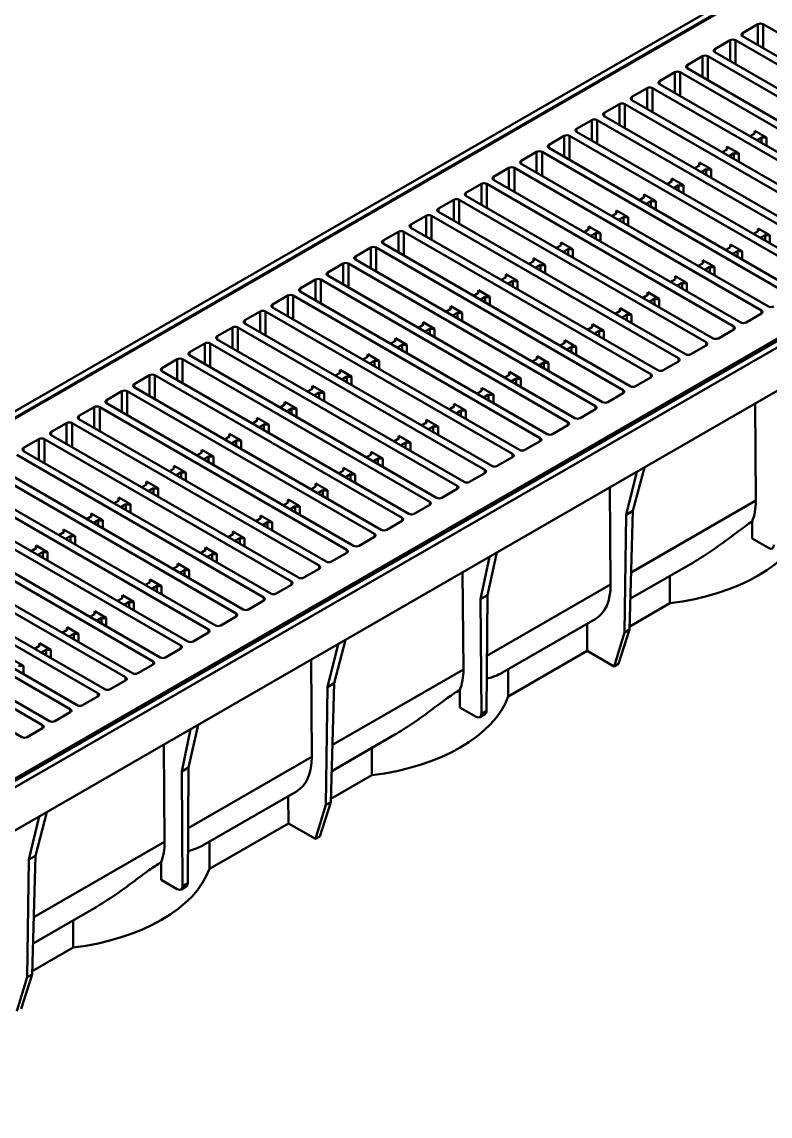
# Model space of a CAD drawing. Header units: millimetres. Extents: x 0 to 2100, y 0 to 1485.
# Drawn here: x 1431.7 to 1628.3, y 318.5 to 606.2 of the extents above; entities that cross this region are included whole.
import ezdxf

# ---------------------------------------------------------------- set-up
doc = ezdxf.new("R2010")
doc.units = ezdxf.units.MM
doc.header["$LTSCALE"] = 5
doc.layers.add('Sichtbar (ISO)', color=7, linetype='Continuous', lineweight=50)
doc.layers.add('Sichtbar schmal (ISO)', color=7, linetype='Continuous', lineweight=50)

msp = doc.modelspace()

# ---------------------------------------------------------------- linework, layer by layer
at = {"layer": 'Sichtbar (ISO)'}
for p, q in [((1194.502, 367.919), (1901.609, 776.167)), ((1195.916, 367.102), (1903.023, 775.351)), ((1196.659, 367.245), (1903.058, 775.085)), ((1278.612, 319.929), (1985.012, 727.769)), ((1278.648, 319.337), (1985.754, 727.586)), ((1280.062, 318.521), (1987.169, 726.769)), ((1428.384, 392.724), (1843.427, 632.349)), ((1621.03, 603.234), (1625.061, 605.561)), ((1626.475, 605.561), (1691.387, 568.084)), ((1613.767, 599.04), (1617.797, 601.367)), ((1619.211, 601.367), (1684.124, 563.89)), ((1685.943, 564.94), (1621.03, 602.417)), ((1606.503, 594.847), (1610.533, 597.174)), ((1611.948, 597.174), (1676.86, 559.696)), ((1678.679, 560.747), (1613.767, 598.224)), ((1599.239, 590.653), (1603.27, 592.98)), ((1604.684, 592.98), (1669.596, 555.503)), ((1671.415, 556.553), (1606.503, 594.03)), ((1664.151, 552.359), (1599.239, 589.836)), ((1591.975, 586.459), (1596.006, 588.786)), ((1597.42, 588.786), (1662.332, 551.309)), ((1584.712, 582.265), (1588.742, 584.592)), ((1590.156, 584.592), (1655.069, 547.115)), ((1656.888, 548.165), (1591.975, 585.643)), ((1649.624, 543.972), (1584.712, 581.449)), ((1577.448, 578.072), (1581.478, 580.399)), ((1582.893, 580.399), (1647.805, 542.922)), ((1570.184, 573.878), (1574.215, 576.205)), ((1575.629, 576.205), (1640.541, 538.728)), ((1642.36, 539.778), (1577.448, 577.255)), ((1622.998, 576.119), (1624.286, 576.863)), ((1624.2, 576.813), (1624.2, 577.236)), ((1624.275, 577.586), (1627.307, 575.836)), ((1624.766, 575.099), (1626.053, 575.842)), ((1626.053, 574.355), (1626.053, 575.842)), ((1627.307, 575.836), (1627.307, 573.631)), ((1635.097, 535.584), (1570.184, 573.061)), ((1615.734, 571.925), (1617.022, 572.669)), ((1616.937, 572.62), (1616.937, 573.043)), ((1617.011, 573.393), (1620.043, 571.642)), ((1562.92, 569.684), (1566.951, 572.011)), ((1568.365, 572.011), (1633.278, 534.534)), ((1617.502, 570.905), (1618.79, 571.648)), ((1618.79, 570.161), (1618.79, 571.648)), ((1620.043, 571.642), (1620.043, 569.438)), ((1555.657, 565.491), (1559.687, 567.818)), ((1561.101, 567.818), (1626.014, 530.34)), ((1627.833, 531.391), (1562.92, 568.868)), ((1608.47, 567.732), (1609.758, 568.475)), ((1609.673, 568.426), (1609.673, 568.849)), ((1609.748, 569.199), (1612.779, 567.449)), ((1610.238, 566.711), (1611.526, 567.455)), ((1611.526, 565.968), (1611.526, 567.455)), ((1612.779, 567.449), (1612.779, 565.244)), ((1620.569, 527.197), (1555.657, 564.674)), ((1601.207, 563.538), (1602.494, 564.282)), ((1602.409, 564.232), (1602.409, 564.655)), ((1602.484, 565.005), (1605.516, 563.255)), ((1548.393, 561.297), (1552.424, 563.624)), ((1553.838, 563.624), (1618.75, 526.147)), ((1602.974, 562.517), (1604.262, 563.261)), ((1604.262, 561.774), (1604.262, 563.261)), ((1605.516, 563.255), (1605.516, 561.05)), ((1541.129, 557.103), (1545.16, 559.43)), ((1546.574, 559.43), (1611.486, 521.953)), ((1613.305, 523.003), (1548.393, 560.48)), ((1593.943, 559.344), (1595.231, 560.088)), ((1595.146, 560.039), (1595.146, 560.461)), ((1595.22, 560.811), (1598.252, 559.061)), ((1595.711, 558.324), (1596.999, 559.067)), ((1596.999, 557.58), (1596.999, 559.067)), ((1598.252, 559.061), (1598.252, 556.857)), ((1533.866, 552.909), (1537.896, 555.236)), ((1539.31, 555.236), (1604.223, 517.759)), ((1606.042, 518.809), (1541.129, 556.287)), ((1586.679, 555.151), (1587.967, 555.894)), ((1587.882, 555.845), (1587.882, 556.268)), ((1587.956, 556.618), (1590.988, 554.867)), ((1580.693, 552.424), (1583.724, 550.674)), ((1588.447, 554.13), (1589.735, 554.874)), ((1589.735, 553.387), (1589.735, 554.874)), ((1590.988, 554.867), (1590.988, 552.663)), ((1526.602, 548.716), (1530.632, 551.043)), ((1532.047, 551.043), (1596.959, 513.566)), ((1598.778, 514.616), (1533.866, 552.093)), ((1579.416, 550.957), (1580.703, 551.7)), ((1580.618, 551.651), (1580.618, 552.074)), ((1581.183, 549.936), (1582.471, 550.68)), ((1582.471, 549.193), (1582.471, 550.68)), ((1583.724, 550.674), (1583.724, 548.469)), ((1625.193, 551.177), (1623.905, 550.433)), ((1625.107, 551.128), (1625.107, 551.55)), ((1625.182, 551.9), (1628.214, 550.15)), ((1626.96, 550.156), (1625.673, 549.413)), ((1626.96, 548.669), (1626.96, 550.156)), ((1628.214, 550.15), (1628.214, 547.946)), ((1519.338, 544.522), (1523.369, 546.849)), ((1524.783, 546.849), (1589.695, 509.372)), ((1591.514, 510.422), (1526.602, 547.899)), ((1572.152, 546.763), (1573.44, 547.507)), ((1573.354, 547.458), (1573.354, 547.88)), ((1573.429, 548.23), (1576.461, 546.48)), ((1617.929, 546.983), (1616.641, 546.24)), ((1617.844, 546.934), (1617.844, 547.357)), ((1617.918, 547.707), (1620.95, 545.956)), ((1566.165, 544.037), (1569.197, 542.286)), ((1573.92, 545.743), (1575.207, 546.486)), ((1575.207, 544.999), (1575.207, 546.486)), ((1576.461, 546.48), (1576.461, 544.275)), ((1619.697, 545.962), (1618.409, 545.219)), ((1619.697, 544.475), (1619.697, 545.962)), ((1620.95, 545.956), (1620.95, 543.752)), ((1512.074, 540.328), (1516.105, 542.655)), ((1517.519, 542.655), (1582.432, 505.178)), ((1584.251, 506.228), (1519.338, 543.706)), ((1564.888, 542.57), (1566.176, 543.313)), ((1566.091, 543.264), (1566.091, 543.687)), ((1566.656, 541.549), (1567.944, 542.292)), ((1567.944, 540.805), (1567.944, 542.292)), ((1569.197, 542.286), (1569.197, 540.082)), ((1610.665, 542.789), (1609.377, 542.046)), ((1610.58, 542.74), (1610.58, 543.163)), ((1610.655, 543.513), (1613.686, 541.763)), ((1612.433, 541.769), (1611.145, 541.025)), ((1612.433, 540.282), (1612.433, 541.769)), ((1613.686, 541.763), (1613.686, 539.558)), ((1504.811, 536.135), (1508.841, 538.462)), ((1510.255, 538.462), (1575.168, 500.984)), ((1576.987, 502.035), (1512.074, 539.512)), ((1557.624, 538.376), (1558.912, 539.119)), ((1558.827, 539.07), (1558.827, 539.493)), ((1558.902, 539.843), (1561.933, 538.093)), ((1559.392, 537.355), (1560.68, 538.099)), ((1560.68, 536.612), (1560.68, 538.099)), ((1561.933, 538.093), (1561.933, 535.888)), ((1603.401, 538.596), (1602.114, 537.852)), ((1603.316, 538.546), (1603.316, 538.969)), ((1603.391, 539.319), (1606.423, 537.569)), ((1569.723, 497.841), (1504.811, 535.318)), ((1551.563, 534.876), (1551.563, 535.299)), ((1551.638, 535.649), (1554.67, 533.899)), ((1596.127, 535.126), (1599.159, 533.375)), ((1605.169, 537.575), (1603.881, 536.832)), ((1605.169, 536.088), (1605.169, 537.575)), ((1606.423, 537.569), (1606.423, 535.364)), ((1497.547, 531.941), (1501.578, 534.268)), ((1502.992, 534.268), (1567.904, 496.791)), ((1550.361, 534.182), (1551.648, 534.926)), ((1552.128, 533.161), (1553.416, 533.905)), ((1553.416, 532.418), (1553.416, 533.905)), ((1554.67, 533.899), (1554.67, 531.694)), ((1596.138, 534.402), (1594.85, 533.658)), ((1596.053, 534.353), (1596.053, 534.776)), ((1597.905, 533.381), (1596.618, 532.638)), ((1597.905, 531.894), (1597.905, 533.381)), ((1599.159, 533.375), (1599.159, 531.171)), ((1490.283, 527.747), (1494.314, 530.074)), ((1495.728, 530.074), (1560.64, 492.597)), ((1562.459, 493.647), (1497.547, 531.124)), ((1543.097, 529.988), (1544.385, 530.732)), ((1544.3, 530.683), (1544.3, 531.105)), ((1544.374, 531.456), (1547.406, 529.705)), ((1544.865, 528.968), (1546.152, 529.711)), ((1546.152, 528.224), (1546.152, 529.711)), ((1547.406, 529.705), (1547.406, 527.501)), ((1588.874, 530.208), (1587.586, 529.465)), ((1588.789, 530.159), (1588.789, 530.582)), ((1588.863, 530.932), (1591.895, 529.182)), ((1626.014, 529.524), (1621.983, 527.197)), ((1555.196, 489.453), (1490.283, 526.931)), ((1535.833, 525.795), (1537.121, 526.538)), ((1537.036, 526.489), (1537.036, 526.912)), ((1537.11, 527.262), (1540.142, 525.511)), ((1581.6, 526.738), (1584.631, 524.988)), ((1590.642, 529.188), (1589.354, 528.444)), ((1590.642, 527.701), (1590.642, 529.188)), ((1591.895, 529.182), (1591.895, 526.977)), ((1483.02, 523.553), (1487.05, 525.88)), ((1488.464, 525.88), (1553.377, 488.403)), ((1537.601, 524.774), (1538.889, 525.518)), ((1538.889, 524.031), (1538.889, 525.518)), ((1540.142, 525.511), (1540.142, 523.307)), ((1581.61, 526.015), (1580.323, 525.271)), ((1581.525, 525.965), (1581.525, 526.388)), ((1583.378, 524.994), (1582.09, 524.25)), ((1583.378, 523.507), (1583.378, 524.994)), ((1584.631, 524.988), (1584.631, 522.783)), ((1618.75, 525.33), (1614.72, 523.003)), ((1475.756, 519.36), (1479.786, 521.687)), ((1481.201, 521.687), (1546.113, 484.21)), ((1547.932, 485.26), (1483.02, 522.737)), ((1528.57, 521.601), (1529.857, 522.344)), ((1529.772, 522.295), (1529.772, 522.718)), ((1529.847, 523.068), (1532.878, 521.318)), ((1530.337, 520.58), (1531.625, 521.324)), ((1531.625, 519.837), (1531.625, 521.324)), ((1532.878, 521.318), (1532.878, 519.113)), ((1574.347, 521.821), (1573.059, 521.077)), ((1574.261, 521.772), (1574.261, 522.194)), ((1574.336, 522.544), (1577.368, 520.794)), ((1576.114, 520.8), (1574.827, 520.057)), ((1576.114, 519.313), (1576.114, 520.8)), ((1577.368, 520.794), (1577.368, 518.59)), ((1611.486, 521.136), (1607.456, 518.809)), ((1540.668, 481.066), (1475.756, 518.543)), ((1521.306, 517.407), (1522.594, 518.151)), ((1522.508, 518.102), (1522.508, 518.524)), ((1522.583, 518.874), (1525.615, 517.124)), ((1566.998, 517.578), (1566.998, 518.001)), ((1567.072, 518.351), (1570.104, 516.6)), ((1468.492, 515.166), (1472.523, 517.493)), ((1473.937, 517.493), (1538.849, 480.016)), ((1523.074, 516.387), (1524.361, 517.13)), ((1524.361, 515.643), (1524.361, 517.13)), ((1525.615, 517.124), (1525.615, 514.919)), ((1567.083, 517.627), (1565.795, 516.884)), ((1568.851, 516.606), (1567.563, 515.863)), ((1568.851, 515.12), (1568.851, 516.606)), ((1570.104, 516.6), (1570.104, 514.396)), ((1604.223, 516.943), (1600.192, 514.616)), ((1461.228, 510.972), (1465.259, 513.299)), ((1466.673, 513.299), (1531.586, 475.822)), ((1533.405, 476.872), (1468.492, 514.35)), ((1514.042, 513.214), (1515.33, 513.957)), ((1515.245, 513.908), (1515.245, 514.331)), ((1515.319, 514.681), (1518.351, 512.93)), ((1515.81, 512.193), (1517.098, 512.936)), ((1517.098, 511.449), (1517.098, 512.936)), ((1518.351, 512.93), (1518.351, 510.726)), ((1559.819, 513.433), (1558.531, 512.69)), ((1559.734, 513.384), (1559.734, 513.807)), ((1559.809, 514.157), (1562.84, 512.407)), ((1561.587, 512.413), (1560.299, 511.669)), ((1561.587, 510.926), (1561.587, 512.413)), ((1562.84, 512.407), (1562.84, 510.202)), ((1596.959, 512.749), (1592.928, 510.422)), ((1526.141, 472.679), (1461.228, 510.156)), ((1506.778, 509.02), (1508.066, 509.763)), ((1507.981, 509.714), (1507.981, 510.137)), ((1508.056, 510.487), (1511.087, 508.737)), ((1552.555, 509.24), (1551.268, 508.496)), ((1552.47, 509.19), (1552.47, 509.613)), ((1552.545, 509.963), (1555.577, 508.213)), ((1453.965, 506.779), (1457.995, 509.106)), ((1459.409, 509.106), (1524.322, 471.628)), ((1508.546, 507.999), (1509.834, 508.743)), ((1509.834, 507.256), (1509.834, 508.743)), ((1511.087, 508.737), (1511.087, 506.532)), ((1554.323, 508.219), (1553.035, 507.476)), ((1554.323, 506.732), (1554.323, 508.219)), ((1555.577, 508.213), (1555.577, 506.008)), ((1589.695, 508.555), (1585.665, 506.228)), ((1446.701, 502.585), (1450.731, 504.912)), ((1452.146, 504.912), (1517.058, 467.435)), ((1518.877, 468.485), (1453.965, 505.962)), ((1499.515, 504.826), (1500.802, 505.57)), ((1500.717, 505.52), (1500.717, 505.943)), ((1500.792, 506.293), (1503.824, 504.543)), ((1501.282, 503.805), (1502.57, 504.549)), ((1502.57, 503.062), (1502.57, 504.549)), ((1503.824, 504.543), (1503.824, 502.338)), ((1545.292, 505.046), (1544.004, 504.302)), ((1545.206, 504.997), (1545.206, 505.42)), ((1545.281, 505.77), (1548.313, 504.019)), ((1547.059, 504.025), (1545.772, 503.282)), ((1547.059, 502.538), (1547.059, 504.025)), ((1548.313, 504.019), (1548.313, 501.815)), ((1582.432, 504.362), (1578.401, 502.035)), ((1624.532, 480.332), (1624.338, 505.858)), ((1439.437, 498.391), (1443.468, 500.718)), ((1444.882, 500.718), (1509.794, 463.241)), ((1511.613, 464.291), (1446.701, 501.768)), ((1492.251, 500.632), (1493.539, 501.376)), ((1493.453, 501.327), (1493.453, 501.749)), ((1493.528, 502.1), (1496.56, 500.349)), ((1538.028, 500.852), (1536.74, 500.109)), ((1537.943, 500.803), (1537.943, 501.226)), ((1538.017, 501.576), (1541.049, 499.826)), ((1486.264, 497.906), (1489.296, 496.155)), ((1494.019, 499.612), (1495.306, 500.355)), ((1495.306, 498.868), (1495.306, 500.355)), ((1496.56, 500.349), (1496.56, 498.145)), ((1539.796, 499.832), (1538.508, 499.088)), ((1539.796, 498.345), (1539.796, 499.832)), ((1541.049, 499.826), (1541.049, 497.621)), ((1575.168, 500.168), (1571.137, 497.841)), ((1432.174, 494.197), (1436.204, 496.525)), ((1437.618, 496.525), (1502.531, 459.047)), ((1504.35, 460.098), (1439.437, 497.575)), ((1484.987, 496.439), (1486.275, 497.182)), ((1486.19, 497.133), (1486.19, 497.556)), ((1486.755, 495.418), (1488.043, 496.162)), ((1488.043, 494.675), (1488.043, 496.162)), ((1489.296, 496.155), (1489.296, 493.951)), ((1530.764, 496.659), (1529.476, 495.915)), ((1530.679, 496.609), (1530.679, 497.032)), ((1530.754, 497.382), (1533.785, 495.632)), ((1532.532, 495.638), (1531.244, 494.894)), ((1532.532, 494.151), (1532.532, 495.638)), ((1533.785, 495.632), (1533.785, 493.427)), ((1567.904, 495.974), (1563.874, 493.647)), ((1430.355, 492.331), (1495.267, 454.854)), ((1497.086, 455.904), (1432.174, 493.381)), ((1477.723, 492.245), (1479.011, 492.988)), ((1478.926, 492.939), (1478.926, 493.362)), ((1479.001, 493.712), (1482.032, 491.962)), ((1479.491, 491.224), (1480.779, 491.968)), ((1480.779, 490.481), (1480.779, 491.968)), ((1482.032, 491.962), (1482.032, 489.757)), ((1523.501, 492.465), (1522.213, 491.721)), ((1523.415, 492.416), (1523.415, 492.838)), ((1523.49, 493.188), (1526.522, 491.438)), ((1489.822, 451.71), (1424.91, 489.187)), ((1471.662, 488.746), (1471.662, 489.168)), ((1471.737, 489.518), (1474.769, 487.768)), ((1525.268, 491.444), (1523.981, 490.701)), ((1525.268, 489.957), (1525.268, 491.444)), ((1526.522, 491.438), (1526.522, 489.234)), ((1560.64, 491.781), (1556.61, 489.453)), ((1595.25, 489.064), (1592.263, 477.623)), ((1423.091, 488.137), (1488.003, 450.66)), ((1470.46, 488.051), (1471.748, 488.795)), ((1472.228, 487.031), (1473.515, 487.774)), ((1473.515, 486.287), (1473.515, 487.774)), ((1474.769, 487.768), (1474.769, 485.564)), ((1516.237, 488.271), (1514.949, 487.528)), ((1516.152, 488.222), (1516.152, 488.645)), ((1516.226, 488.995), (1519.258, 487.244)), ((1518.005, 487.251), (1516.717, 486.507)), ((1518.005, 485.764), (1518.005, 487.251)), ((1519.258, 487.244), (1519.258, 485.04)), ((1553.377, 487.587), (1549.346, 485.26)), ((1590.469, 476.587), (1593.258, 487.914)), ((1415.827, 483.943), (1480.74, 446.466)), ((1482.559, 447.516), (1417.646, 484.994)), ((1463.196, 483.858), (1464.484, 484.601)), ((1464.399, 484.552), (1464.399, 484.975)), ((1464.473, 485.325), (1467.505, 483.574)), ((1464.964, 482.837), (1466.252, 483.58)), ((1466.252, 482.093), (1466.252, 483.58)), ((1467.505, 483.574), (1467.505, 481.37)), ((1508.973, 484.077), (1507.685, 483.334)), ((1508.888, 484.028), (1508.888, 484.451)), ((1508.963, 484.801), (1511.994, 483.051)), ((1546.113, 483.393), (1542.082, 481.066)), ((1586.383, 458.307), (1586.189, 483.833)), ((1475.295, 443.323), (1410.382, 480.8)), ((1457.135, 480.358), (1457.135, 480.781)), ((1457.21, 481.131), (1460.241, 479.381)), ((1501.699, 480.607), (1504.731, 478.857)), ((1510.741, 483.057), (1509.453, 482.313)), ((1510.741, 481.57), (1510.741, 483.057)), ((1511.994, 483.051), (1511.994, 480.846)), ((1408.563, 479.75), (1473.476, 442.272)), ((1455.932, 479.664), (1457.22, 480.407)), ((1457.7, 478.643), (1458.988, 479.387)), ((1458.988, 477.9), (1458.988, 479.387)), ((1460.241, 479.381), (1460.241, 477.176)), ((1501.709, 479.884), (1500.422, 479.14)), ((1501.624, 479.835), (1501.624, 480.257)), ((1503.477, 478.863), (1502.189, 478.12)), ((1503.477, 477.376), (1503.477, 478.863)), ((1504.731, 478.857), (1504.731, 476.652)), ((1538.849, 479.199), (1534.819, 476.872)), ((1592.263, 477.623), (1590.469, 476.587)), ((1592.263, 477.623), (1591.389, 446.418)), ((1401.3, 475.556), (1466.212, 438.079)), ((1468.031, 439.129), (1403.119, 476.606)), ((1448.669, 475.47), (1449.956, 476.214)), ((1449.871, 476.164), (1449.871, 476.587)), ((1449.946, 476.937), (1452.978, 475.187)), ((1450.436, 474.45), (1451.724, 475.193)), ((1451.724, 473.706), (1451.724, 475.193)), ((1452.978, 475.187), (1452.978, 472.982)), ((1494.446, 475.69), (1493.158, 474.947)), ((1494.36, 475.641), (1494.36, 476.064)), ((1494.435, 476.414), (1497.467, 474.663)), ((1496.213, 474.669), (1494.926, 473.926)), ((1496.213, 473.182), (1496.213, 474.669)), ((1531.586, 475.006), (1527.555, 472.679)), ((1590.07, 445.656), (1590.469, 476.587)), ((1460.767, 434.935), (1395.855, 472.412)), ((1441.405, 471.276), (1442.693, 472.02)), ((1442.607, 471.971), (1442.607, 472.393)), ((1442.682, 472.744), (1445.714, 470.993)), ((1487.097, 471.447), (1487.097, 471.87)), ((1487.171, 472.22), (1490.203, 470.47)), ((1497.467, 474.663), (1497.467, 472.459)), ((1394.036, 471.362), (1458.948, 433.885)), ((1443.173, 470.256), (1444.46, 470.999)), ((1444.46, 469.512), (1444.46, 470.999)), ((1445.714, 470.993), (1445.714, 468.789)), ((1487.182, 471.496), (1485.894, 470.753)), ((1488.95, 470.476), (1487.662, 469.732)), ((1488.95, 468.989), (1488.95, 470.476)), ((1490.203, 470.47), (1490.203, 468.265)), ((1524.322, 470.812), (1520.291, 468.485)), ((1623.584, 470.357), (1627.865, 467.885)), ((1386.772, 467.169), (1451.685, 429.691)), ((1453.504, 430.742), (1388.591, 468.219)), ((1434.141, 467.083), (1435.429, 467.826)), ((1435.344, 467.777), (1435.344, 468.2)), ((1435.418, 468.55), (1438.45, 466.8)), ((1435.909, 466.062), (1437.197, 466.806)), ((1437.197, 465.319), (1437.197, 466.806)), ((1438.45, 466.8), (1438.45, 464.595)), ((1479.918, 467.303), (1478.63, 466.559)), ((1479.833, 467.253), (1479.833, 467.676)), ((1479.908, 468.026), (1482.939, 466.276)), ((1481.686, 466.282), (1480.398, 465.538)), ((1481.686, 464.795), (1481.686, 466.282)), ((1482.939, 466.276), (1482.939, 464.071)), ((1517.058, 466.618), (1513.028, 464.291)), ((1556.531, 466.709), (1554.011, 455.457)), ((1446.24, 426.548), (1381.328, 464.025)), ((1472.569, 463.06), (1472.569, 463.482)), ((1472.644, 463.833), (1475.676, 462.082)), ((1552.211, 454.417), (1554.54, 465.56)), ((1608, 464.023), (1591.617, 454.564)), ((1379.509, 462.975), (1444.421, 425.498)), ((1472.654, 463.109), (1471.367, 462.365)), ((1474.422, 462.088), (1473.135, 461.345)), ((1474.422, 460.601), (1474.422, 462.088)), ((1475.676, 462.082), (1475.676, 459.878)), ((1509.794, 462.425), (1505.764, 460.098)), ((1547.704, 435.975), (1547.511, 461.501)), ((1601.991, 453.356), (1601.991, 460.554)), ((1372.245, 458.781), (1437.157, 421.304)), ((1438.976, 422.354), (1374.064, 459.831)), ((1465.391, 458.915), (1464.103, 458.172)), ((1465.306, 458.866), (1465.306, 459.289)), ((1465.38, 459.639), (1468.412, 457.888)), ((1467.159, 457.895), (1465.871, 457.151)), ((1467.159, 456.408), (1467.159, 457.895)), ((1468.412, 457.888), (1468.412, 455.684)), ((1502.531, 458.231), (1498.5, 455.904)), ((1431.712, 418.16), (1366.8, 455.638)), ((1458.127, 454.721), (1456.839, 453.978)), ((1458.042, 454.672), (1458.042, 455.095)), ((1458.117, 455.445), (1461.148, 453.695)), ((1554.011, 455.457), (1552.211, 454.417)), ((1554.011, 455.457), (1553.783, 425.114)), ((1459.895, 453.701), (1458.607, 452.957)), ((1459.895, 452.214), (1459.895, 453.701)), ((1461.148, 453.695), (1461.148, 451.49)), ((1495.267, 454.037), (1491.236, 451.71)), ((1552.439, 424.339), (1552.211, 454.417)), ((1591.412, 447.248), (1601.991, 453.356)), ((1450.863, 450.528), (1449.576, 449.784)), ((1450.778, 450.479), (1450.778, 450.901)), ((1450.853, 451.251), (1453.885, 449.501)), ((1452.631, 449.507), (1451.343, 448.764)), ((1452.631, 448.02), (1452.631, 449.507)), ((1453.885, 449.501), (1453.885, 447.296)), ((1488.003, 449.843), (1483.973, 447.516)), ((1582.328, 449.201), (1557.785, 435.031)), ((1443.6, 446.334), (1442.312, 445.591)), ((1443.514, 446.285), (1443.514, 446.708)), ((1443.589, 447.058), (1446.621, 445.307)), ((1580.25, 440.804), (1580.196, 447.97)), ((1591.389, 446.418), (1588.48, 437.39)), ((1591.389, 446.418), (1590.07, 445.656)), ((1445.367, 445.313), (1444.08, 444.57)), ((1445.367, 443.826), (1445.367, 445.313)), ((1446.621, 445.307), (1446.621, 443.103)), ((1480.74, 445.65), (1476.709, 443.323)), ((1516.761, 443.748), (1513.774, 432.307)), ((1587.321, 436.721), (1590.07, 445.656)), ((1436.336, 442.14), (1435.048, 441.397)), ((1436.251, 442.091), (1436.251, 442.514)), ((1436.325, 442.864), (1439.357, 441.114)), ((1438.104, 441.12), (1436.816, 440.376)), ((1438.104, 439.633), (1438.104, 441.12)), ((1439.357, 441.114), (1439.357, 438.909)), ((1473.476, 441.456), (1469.445, 439.129)), ((1511.98, 431.271), (1514.77, 442.598)), ((1559.491, 428.818), (1580.25, 440.804)), ((1580.25, 440.804), (1587.321, 436.721)), ((1429.062, 438.67), (1432.093, 436.92)), ((1507.894, 412.991), (1507.701, 438.517)), ((1588.48, 437.39), (1587.321, 436.721)), ((1432.093, 436.92), (1432.093, 434.715)), ((1466.212, 437.262), (1462.182, 434.935)), ((1559.491, 428.818), (1559.491, 436.016)), ((1458.948, 433.069), (1454.918, 430.742)), ((1513.774, 432.307), (1511.98, 431.271)), ((1513.774, 432.307), (1512.9, 401.102)), ((1451.685, 428.875), (1447.654, 426.548)), ((1511.581, 400.341), (1511.98, 431.271)), ((1546.795, 425.979), (1551.037, 423.529)), ((1444.421, 424.681), (1440.39, 422.354)), ((1553.36, 424.194), (1552.034, 423.428)), ((1437.157, 420.487), (1433.127, 418.16)), ((1473.722, 409.102), (1476.051, 420.244)), ((1478.042, 421.394), (1475.523, 410.141)), ((1529.688, 418.81), (1513.128, 409.249)), ((1469.216, 390.66), (1469.022, 416.186)), ((1523.679, 408.142), (1523.679, 415.34)), ((1475.523, 410.141), (1473.722, 409.102)), ((1473.95, 379.023), (1473.722, 409.102)), ((1475.523, 410.141), (1475.294, 379.799)), ((1512.923, 401.932), (1523.679, 408.142)), ((1503.84, 403.886), (1479.296, 389.716)), ((1501.762, 395.488), (1501.707, 402.655)), ((1508.833, 391.406), (1511.581, 400.341)), ((1512.9, 401.102), (1509.991, 392.075)), ((1512.9, 401.102), (1511.581, 400.341)), ((1433.491, 385.956), (1436.281, 397.283)), ((1438.272, 398.433), (1435.285, 386.992)), ((1481.002, 383.503), (1501.762, 395.488)), ((1501.762, 395.488), (1508.833, 391.406)), ((1509.991, 392.075), (1508.833, 391.406)), ((1481.002, 383.503), (1481.002, 390.701)), ((1433.092, 355.025), (1433.491, 385.956)), ((1435.285, 386.992), (1433.491, 385.956)), ((1435.285, 386.992), (1434.411, 355.787)), ((1468.306, 380.663), (1472.549, 378.214)), ((1474.871, 378.878), (1473.545, 378.113)), ((1451.199, 373.494), (1434.639, 363.933)), ((1445.19, 362.827), (1445.19, 370.025)), ((1434.434, 356.617), (1445.19, 362.827)), ((1430.344, 346.09), (1433.092, 355.025)), ((1434.411, 355.787), (1431.502, 346.759)), ((1434.411, 355.787), (1433.092, 355.025))]:
    msp.add_line(p, q, dxfattribs=at)
for centre, major_axis, ratio, start_param, end_param in [((1625.768, 605.153), (-1, 0), 0.5773503, 3.9269908, 5.4977871), ((1618.504, 600.959), (-1, 0), 0.5773503, 3.9269908, 5.4977871), ((1621.737, 602.826), (-1, 0), 0.5773503, 5.4977871, 7.0685835), ((1614.474, 598.632), (-1, 0), 0.5773503, 5.4977871, 7.0685835), ((1611.24, 596.765), (-1, 0), 0.5773503, 3.9269908, 5.4977871), ((1603.977, 592.572), (-1, 0), 0.5773503, 3.9269908, 5.4977871), ((1607.21, 594.438), (-1, 0), 0.5773503, 5.4977871, 7.0685835), ((1599.946, 590.245), (-1, 0), 0.5773503, 5.4977871, 7.0685835), ((1596.713, 588.378), (-1, 0), 0.5773503, 3.9269908, 5.4977871), ((1589.449, 584.184), (-1, 0), 0.5773503, 3.9269908, 5.4977871), ((1592.682, 586.051), (-1, 0), 0.5773503, 5.4977871, 7.0685835), ((1585.419, 581.857), (-1, 0), 0.5773503, 5.4977871, 7.0685835), ((1582.186, 579.99), (-1, 0), 0.5773503, 3.9269908, 5.4977871), ((1574.922, 575.797), (-1, 0), 0.5773503, 3.9269908, 5.4977871), ((1578.155, 577.663), (-1, 0), 0.5773503, 5.4977871, 7.0685835), ((1626.7, 577.236), (-2.5, 0), 0.5773503, 6.0381997, 6.5449847), ((1626.7, 577.236), (-2.5, 0), 0.5773503, 1.3089969, 1.8157819), ((1570.891, 573.47), (-1, 0), 0.5773503, 5.4977871, 7.0685835), ((1619.437, 573.043), (-2.5, 0), 0.5773503, 6.0381997, 6.5449847), ((1563.628, 569.276), (-1, 0), 0.5773503, 5.4977871, 7.0685835), ((1567.658, 571.603), (-1, 0), 0.5773503, 3.9269908, 5.4977871), ((1619.437, 573.043), (-2.5, 0), 0.5773503, 1.3089969, 1.8157819), ((1560.394, 567.409), (-1, 0), 0.5773503, 3.9269908, 5.4977871), ((1612.173, 568.849), (-2.5, 0), 0.5773503, 6.0381997, 6.5449847), ((1612.173, 568.849), (-2.5, 0), 0.5773503, 1.3089969, 1.8157819), ((1556.364, 565.082), (-1, 0), 0.5773503, 5.4977871, 7.0685835), ((1604.909, 564.655), (-2.5, 0), 0.5773503, 6.0381997, 6.5449847), ((1549.1, 560.889), (-1, 0), 0.5773503, 5.4977871, 7.0685835), ((1553.131, 563.216), (-1, 0), 0.5773503, 3.9269908, 5.4977871), ((1604.909, 564.655), (-2.5, 0), 0.5773503, 1.3089969, 1.8157819), ((1545.867, 559.022), (-1, 0), 0.5773503, 3.9269908, 5.4977871), ((1597.646, 560.461), (-2.5, 0), 0.5773503, 6.0381997, 6.5449847), ((1597.646, 560.461), (-2.5, 0), 0.5773503, 1.3089969, 1.8157819), ((1538.603, 554.828), (-1, 0), 0.5773503, 3.9269908, 5.4977871), ((1541.836, 556.695), (-1, 0), 0.5773503, 5.4977871, 7.0685835), ((1590.382, 556.268), (-2.5, 0), 0.5773503, 6.0381997, 6.5449847), ((1534.573, 552.501), (-1, 0), 0.5773503, 5.4977871, 7.0685835), ((1583.118, 552.074), (-2.5, 0), 0.5773503, 6.0381997, 6.5449847), ((1590.382, 556.268), (-2.5, 0), 0.5773503, 1.3089969, 1.8157819), ((1531.339, 550.634), (-1, 0), 0.5773503, 3.9269908, 5.4977871), ((1583.118, 552.074), (-2.5, 0), 0.5773503, 1.3089969, 1.8157819), ((1627.607, 551.55), (-2.5, 0), 0.5773503, 6.0381997, 6.5449847), ((1627.607, 551.55), (-2.5, 0), 0.5773503, 1.3089969, 1.8157819), ((1524.076, 546.441), (-1, 0), 0.5773503, 3.9269908, 5.4977871), ((1527.309, 548.307), (-1, 0), 0.5773503, 5.4977871, 7.0685835), ((1575.854, 547.88), (-2.5, 0), 0.5773503, 6.0381997, 6.5449847), ((1620.344, 547.357), (-2.5, 0), 0.5773503, 6.0381997, 6.5449847), ((1520.045, 544.114), (-1, 0), 0.5773503, 5.4977871, 7.0685835), ((1568.591, 543.687), (-2.5, 0), 0.5773503, 6.0381997, 6.5449847), ((1575.854, 547.88), (-2.5, 0), 0.5773503, 1.3089969, 1.8157819), ((1620.344, 547.357), (-2.5, 0), 0.5773503, 1.3089969, 1.8157819), ((1516.812, 542.247), (-1, 0), 0.5773503, 3.9269908, 5.4977871), ((1568.591, 543.687), (-2.5, 0), 0.5773503, 1.3089969, 1.8157819), ((1613.08, 543.163), (-2.5, 0), 0.5773503, 6.0381997, 6.5449847), ((1613.08, 543.163), (-2.5, 0), 0.5773503, 1.3089969, 1.8157819), ((1509.548, 538.053), (-1, 0), 0.5773503, 3.9269908, 5.4977871), ((1512.782, 539.92), (-1, 0), 0.5773503, 5.4977871, 7.0685835), ((1561.327, 539.493), (-2.5, 0), 0.5773503, 6.0381997, 6.5449847), ((1561.327, 539.493), (-2.5, 0), 0.5773503, 1.3089969, 1.8157819), ((1605.816, 538.969), (-2.5, 0), 0.5773503, 6.0381997, 6.5449847), ((1505.518, 535.726), (-1, 0), 0.5773503, 5.4977871, 7.0685835), ((1554.063, 535.299), (-2.5, 0), 0.5773503, 6.0381997, 6.5449847), ((1598.553, 534.776), (-2.5, 0), 0.5773503, 6.0381997, 6.5449847), ((1605.816, 538.969), (-2.5, 0), 0.5773503, 1.3089969, 1.8157819), ((1502.285, 533.86), (-1, 0), 0.5773503, 3.9269908, 5.4977871), ((1554.063, 535.299), (-2.5, 0), 0.5773503, 1.3089969, 1.8157819), ((1598.553, 534.776), (-2.5, 0), 0.5773503, 1.3089969, 1.8157819), ((1495.021, 529.666), (-1, 0), 0.5773503, 3.9269908, 5.4977871), ((1498.254, 531.533), (-1, 0), 0.5773503, 5.4977871, 7.0685835), ((1546.8, 531.105), (-2.5, 0), 0.5773503, 6.0381997, 6.5449847), ((1546.8, 531.105), (-2.5, 0), 0.5773503, 1.3089969, 1.8157819), ((1591.289, 530.582), (-2.5, 0), 0.5773503, 6.0381997, 6.5449847), ((1625.307, 529.932), (1, 0), 0.5773503, 5.4977871, 7.0685835), ((1628.54, 531.799), (1, 0), 0.5773503, 3.9269908, 5.4977871), ((1490.99, 527.339), (-1, 0), 0.5773503, 5.4977871, 7.0685835), ((1539.536, 526.912), (-2.5, 0), 0.5773503, 6.0381997, 6.5449847), ((1584.025, 526.388), (-2.5, 0), 0.5773503, 6.0381997, 6.5449847), ((1591.289, 530.582), (-2.5, 0), 0.5773503, 1.3089969, 1.8157819), ((1621.276, 527.605), (1, 0), 0.5773503, 3.9269908, 5.4977871), ((1487.757, 525.472), (-1, 0), 0.5773503, 3.9269908, 5.4977871), ((1539.536, 526.912), (-2.5, 0), 0.5773503, 1.3089969, 1.8157819), ((1584.025, 526.388), (-2.5, 0), 0.5773503, 1.3089969, 1.8157819), ((1618.043, 525.738), (1, 0), 0.5773503, 5.4977871, 7.0685835), ((1480.493, 521.279), (-1, 0), 0.5773503, 3.9269908, 5.4977871), ((1483.727, 523.145), (-1, 0), 0.5773503, 5.4977871, 7.0685835), ((1532.272, 522.718), (-2.5, 0), 0.5773503, 6.0381997, 6.5449847), ((1532.272, 522.718), (-2.5, 0), 0.5773503, 1.3089969, 1.8157819), ((1576.761, 522.194), (-2.5, 0), 0.5773503, 6.0381997, 6.5449847), ((1576.761, 522.194), (-2.5, 0), 0.5773503, 1.3089969, 1.8157819), ((1610.779, 521.545), (1, 0), 0.5773503, 5.4977871, 7.0685835), ((1614.013, 523.411), (1, 0), 0.5773503, 3.9269908, 5.4977871), ((1476.463, 518.952), (-1, 0), 0.5773503, 5.4977871, 7.0685835), ((1525.008, 518.524), (-2.5, 0), 0.5773503, 6.0381997, 6.5449847), ((1569.498, 518.001), (-2.5, 0), 0.5773503, 6.0381997, 6.5449847), ((1606.749, 519.218), (1, 0), 0.5773503, 3.9269908, 5.4977871), ((1469.199, 514.758), (-1, 0), 0.5773503, 5.4977871, 7.0685835), ((1473.23, 517.085), (-1, 0), 0.5773503, 3.9269908, 5.4977871), ((1525.008, 518.524), (-2.5, 0), 0.5773503, 1.3089969, 1.8157819), ((1569.498, 518.001), (-2.5, 0), 0.5773503, 1.3089969, 1.8157819), ((1603.516, 517.351), (1, 0), 0.5773503, 5.4977871, 7.0685835), ((1465.966, 512.891), (-1, 0), 0.5773503, 3.9269908, 5.4977871), ((1517.745, 514.331), (-2.5, 0), 0.5773503, 6.0381997, 6.5449847), ((1517.745, 514.331), (-2.5, 0), 0.5773503, 1.3089969, 1.8157819), ((1562.234, 513.807), (-2.5, 0), 0.5773503, 6.0381997, 6.5449847), ((1562.234, 513.807), (-2.5, 0), 0.5773503, 1.3089969, 1.8157819), ((1596.252, 513.157), (1, 0), 0.5773503, 5.4977871, 7.0685835), ((1599.485, 515.024), (1, 0), 0.5773503, 3.9269908, 5.4977871), ((1458.702, 508.697), (-1, 0), 0.5773503, 3.9269908, 5.4977871), ((1461.936, 510.564), (-1, 0), 0.5773503, 5.4977871, 7.0685835), ((1510.481, 510.137), (-2.5, 0), 0.5773503, 6.0381997, 6.5449847), ((1554.97, 509.613), (-2.5, 0), 0.5773503, 6.0381997, 6.5449847), ((1588.988, 508.964), (1, 0), 0.5773503, 5.4977871, 7.0685835), ((1592.221, 510.83), (1, 0), 0.5773503, 3.9269908, 5.4977871), ((1454.672, 506.37), (-1, 0), 0.5773503, 5.4977871, 7.0685835), ((1510.481, 510.137), (-2.5, 0), 0.5773503, 1.3089969, 1.8157819), ((1554.97, 509.613), (-2.5, 0), 0.5773503, 1.3089969, 1.8157819), ((1451.439, 504.504), (-1, 0), 0.5773503, 3.9269908, 5.4977871), ((1503.217, 505.943), (-2.5, 0), 0.5773503, 6.0381997, 6.5449847), ((1503.217, 505.943), (-2.5, 0), 0.5773503, 1.3089969, 1.8157819), ((1547.706, 505.42), (-2.5, 0), 0.5773503, 6.0381997, 6.5449847), ((1547.706, 505.42), (-2.5, 0), 0.5773503, 1.3089969, 1.8157819), ((1581.724, 504.77), (1, 0), 0.5773503, 5.4977871, 7.0685835), ((1584.958, 506.637), (1, 0), 0.5773503, 3.9269908, 5.4977871), ((1444.175, 500.31), (-1, 0), 0.5773503, 3.9269908, 5.4977871), ((1447.408, 502.177), (-1, 0), 0.5773503, 5.4977871, 7.0685835), ((1495.953, 501.749), (-2.5, 0), 0.5773503, 6.0381997, 6.5449847), ((1540.443, 501.226), (-2.5, 0), 0.5773503, 6.0381997, 6.5449847), ((1574.461, 500.576), (1, 0), 0.5773503, 5.4977871, 7.0685835), ((1577.694, 502.443), (1, 0), 0.5773503, 3.9269908, 5.4977871), ((1440.144, 497.983), (-1, 0), 0.5773503, 5.4977871, 7.0685835), ((1488.69, 497.556), (-2.5, 0), 0.5773503, 6.0381997, 6.5449847), ((1495.953, 501.749), (-2.5, 0), 0.5773503, 1.3089969, 1.8157819), ((1540.443, 501.226), (-2.5, 0), 0.5773503, 1.3089969, 1.8157819), ((1570.43, 498.249), (1, 0), 0.5773503, 3.9269908, 5.4977871), ((1436.911, 496.116), (-1, 0), 0.5773503, 3.9269908, 5.4977871), ((1488.69, 497.556), (-2.5, 0), 0.5773503, 1.3089969, 1.8157819), ((1533.179, 497.032), (-2.5, 0), 0.5773503, 6.0381997, 6.5449847), ((1533.179, 497.032), (-2.5, 0), 0.5773503, 1.3089969, 1.8157819), ((1567.197, 496.382), (1, 0), 0.5773503, 5.4977871, 7.0685835), ((1432.881, 493.789), (-1, 0), 0.5773503, 5.4977871, 7.0685835), ((1481.426, 493.362), (-2.5, 0), 0.5773503, 6.0381997, 6.5449847), ((1481.426, 493.362), (-2.5, 0), 0.5773503, 1.3089969, 1.8157819), ((1525.915, 492.838), (-2.5, 0), 0.5773503, 6.0381997, 6.5449847), ((1559.933, 492.189), (1, 0), 0.5773503, 5.4977871, 7.0685835), ((1563.167, 494.055), (1, 0), 0.5773503, 3.9269908, 5.4977871), ((1474.162, 489.168), (-2.5, 0), 0.5773503, 6.0381997, 6.5449847), ((1525.915, 492.838), (-2.5, 0), 0.5773503, 1.3089969, 1.8157819), ((1555.903, 489.862), (1, 0), 0.5773503, 3.9269908, 5.4977871), ((1474.162, 489.168), (-2.5, 0), 0.5773503, 1.3089969, 1.8157819), ((1518.652, 488.645), (-2.5, 0), 0.5773503, 6.0381997, 6.5449847), ((1518.652, 488.645), (-2.5, 0), 0.5773503, 1.3089969, 1.8157819), ((1552.67, 487.995), (1, 0), 0.5773503, 5.4977871, 7.0685835), ((1466.899, 484.975), (-2.5, 0), 0.5773503, 6.0381997, 6.5449847), ((1466.899, 484.975), (-2.5, 0), 0.5773503, 1.3089969, 1.8157819), ((1511.388, 484.451), (-2.5, 0), 0.5773503, 6.0381997, 6.5449847), ((1545.406, 483.801), (1, 0), 0.5773503, 5.4977871, 7.0685835), ((1548.639, 485.668), (1, 0), 0.5773503, 3.9269908, 5.4977871), ((1459.635, 480.781), (-2.5, 0), 0.5773503, 6.0381997, 6.5449847), ((1504.124, 480.257), (-2.5, 0), 0.5773503, 6.0381997, 6.5449847), ((1511.388, 484.451), (-2.5, 0), 0.5773503, 1.3089969, 1.8157819), ((1541.375, 481.474), (1, 0), 0.5773503, 3.9269908, 5.4977871), ((1459.635, 480.781), (-2.5, 0), 0.5773503, 1.3089969, 1.8157819), ((1504.124, 480.257), (-2.5, 0), 0.5773503, 1.3089969, 1.8157819), ((1538.142, 479.608), (1, 0), 0.5773503, 5.4977871, 7.0685835), ((1610.39, 488.496), (-10.13, 17.245), 0.5722902, 3.5387775, 3.922703), ((1452.371, 476.587), (-2.5, 0), 0.5773503, 6.0381997, 6.5449847), ((1452.371, 476.587), (-2.5, 0), 0.5773503, 1.3089969, 1.8157819), ((1496.86, 476.064), (-2.5, 0), 0.5773503, 6.0381997, 6.5449847), ((1496.86, 476.064), (-2.5, 0), 0.5773503, 1.3089969, 1.8157819), ((1530.878, 475.414), (1, 0), 0.5773503, 5.4977871, 7.0685835), ((1534.112, 477.281), (1, 0), 0.5773503, 3.9269908, 5.4977871), ((1592.32, 281.331), (-33.026, 4331.656), 0.007557, 4.7559835, 4.7570186), ((1445.107, 472.393), (-2.5, 0), 0.5773503, 6.0381997, 6.5449847), ((1489.597, 471.87), (-2.5, 0), 0.5773503, 6.0381997, 6.5449847), ((1526.848, 473.087), (1, 0), 0.5773503, 3.9269908, 5.4977871), ((1592.32, 479.616), (46.5, 0), 0.5773503, 4.9219003, 6.073674), ((1445.107, 472.393), (-2.5, 0), 0.5773503, 1.3089969, 1.8157819), ((1489.597, 471.87), (-2.5, 0), 0.5773503, 1.3089969, 1.8157819), ((1523.615, 471.22), (1, 0), 0.5773503, 5.4977871, 7.0685835), ((1437.844, 468.2), (-2.5, 0), 0.5773503, 6.0381997, 6.5449847), ((1437.844, 468.2), (-2.5, 0), 0.5773503, 1.3089969, 1.8157819), ((1482.333, 467.676), (-2.5, 0), 0.5773503, 6.0381997, 6.5449847), ((1482.333, 467.676), (-2.5, 0), 0.5773503, 1.3089969, 1.8157819), ((1516.351, 467.026), (1, 0), 0.5773503, 5.4977871, 7.0685835), ((1519.584, 468.893), (1, 0), 0.5773503, 3.9269908, 5.4977871), ((1627.852, 469.511), (1.013, -1.725), 0.5722902, 5.4934993, 7.0642956), ((1475.069, 463.482), (-2.5, 0), 0.5773503, 6.0381997, 6.5449847), ((1509.087, 462.833), (1, 0), 0.5773503, 5.4977871, 7.0685835), ((1512.32, 464.699), (1, 0), 0.5773503, 3.9269908, 5.4977871), ((1475.069, 463.482), (-2.5, 0), 0.5773503, 1.3089969, 1.8157819), ((1467.806, 459.289), (-2.5, 0), 0.5773503, 6.0381997, 6.5449847), ((1467.806, 459.289), (-2.5, 0), 0.5773503, 1.3089969, 1.8157819), ((1501.824, 458.639), (1, 0), 0.5773503, 5.4977871, 7.0685835), ((1505.057, 460.506), (1, 0), 0.5773503, 3.9269908, 5.4977871), ((1572.241, 466.471), (-10.13, 17.245), 0.5722902, 3.1373048, 3.922703), ((1460.542, 455.095), (-2.5, 0), 0.5773503, 6.0381997, 6.5449847), ((1494.56, 454.445), (1, 0), 0.5773503, 5.4977871, 7.0685835), ((1497.793, 456.312), (1, 0), 0.5773503, 3.9269908, 5.4977871), ((1460.542, 455.095), (-2.5, 0), 0.5773503, 1.3089969, 1.8157819), ((1490.529, 452.118), (1, 0), 0.5773503, 3.9269908, 5.4977871), ((1453.278, 450.901), (-2.5, 0), 0.5773503, 6.0381997, 6.5449847), ((1453.278, 450.901), (-2.5, 0), 0.5773503, 1.3089969, 1.8157819), ((1487.296, 450.252), (1, 0), 0.5773503, 5.4977871, 7.0685835), ((1446.014, 446.708), (-2.5, 0), 0.5773503, 6.0381997, 6.5449847), ((1480.032, 446.058), (1, 0), 0.5773503, 5.4977871, 7.0685835), ((1483.266, 447.925), (1, 0), 0.5773503, 3.9269908, 5.4977871), ((1446.014, 446.708), (-2.5, 0), 0.5773503, 1.3089969, 1.8157819), ((1476.002, 443.731), (1, 0), 0.5773503, 3.9269908, 5.4977871), ((1438.751, 442.514), (-2.5, 0), 0.5773503, 6.0381997, 6.5449847), ((1438.751, 442.514), (-2.5, 0), 0.5773503, 1.3089969, 1.8157819), ((1472.769, 441.864), (1, 0), 0.5773503, 5.4977871, 7.0685835), ((1465.505, 437.671), (1, 0), 0.5773503, 5.4977871, 7.0685835), ((1468.738, 439.537), (1, 0), 0.5773503, 3.9269908, 5.4977871), ((1431.487, 438.32), (-2.5, 0), 0.5773503, 1.3089969, 1.8157819), ((1461.474, 435.344), (1, 0), 0.5773503, 3.9269908, 5.4977871), ((1533.562, 444.14), (-10.13, 17.245), 0.5722902, 3.546271, 3.922703), ((1458.241, 433.477), (1, 0), 0.5773503, 5.4977871, 7.0685835), ((1450.978, 429.283), (1, 0), 0.5773503, 5.4977871, 7.0685835), ((1454.211, 431.15), (1, 0), 0.5773503, 3.9269908, 5.4977871), ((1514.008, 434.402), (46.5, 0), 0.5773503, 4.9219003, 6.073674), ((1514.008, 432.596), (-33.026, 4331.656), 0.007557, 4.7108038, 4.7118637), ((1446.947, 426.956), (1, 0), 0.5773503, 3.9269908, 5.4977871), ((1443.714, 425.089), (1, 0), 0.5773503, 5.4977871, 7.0685835), ((1551.025, 425.155), (1.013, -1.725), 0.5722902, 5.4934993, 7.0642956), ((1552.369, 425.931), (0.987, -1.74), 0.5823664, 0.0044401, 0.7898383), ((1436.45, 420.896), (1, 0), 0.5773503, 5.4977871, 7.0685835), ((1439.683, 422.762), (1, 0), 0.5773503, 3.9269908, 5.4977871), ((1432.42, 418.569), (1, 0), 0.5773503, 3.9269908, 5.4977871), ((1493.752, 421.156), (-10.13, 17.245), 0.5722902, 3.1373048, 3.922703), ((1455.074, 398.825), (-10.13, 17.245), 0.5722902, 3.546271, 3.922703), ((1435.519, 389.086), (46.5, 0), 0.5773503, 4.9219003, 6.073674), ((1435.519, 387.28), (-33.026, 4331.656), 0.007557, 4.7108038, 4.7118637), ((1473.88, 380.615), (0.987, -1.74), 0.5823664, 0.0044401, 0.7898383), ((1472.536, 379.84), (1.013, -1.725), 0.5722902, 5.4934993, 7.0642956)]:
    msp.add_ellipse(centre, major_axis=major_axis, ratio=ratio, start_param=start_param, end_param=end_param, dxfattribs=at)
for points, knots in [([(1608, 464.023), (1608.367, 464.235), (1608.732, 464.45), (1610.59, 465.571), (1612.042, 466.524), (1614.863, 468.484), (1616.23, 469.489), (1618.891, 471.479), (1620.183, 472.464), (1622.026, 473.797), (1622.595, 474.198), (1623.161, 474.579), (1623.291, 474.666), (1623.42, 474.752), (1623.548, 474.836)], [6.4959947, 6.4959947, 6.4959947, 6.4959947, 6.6227213, 6.6227213, 7.1460042, 7.1460042, 7.6692871, 7.6692871, 8.19257, 8.19257, 8.4293202, 8.4293202, 8.4293202, 8.4835842, 8.4835842, 8.4835842, 8.4835842]), ([(1553.846, 433.491), (1554.407, 433.666), (1554.934, 433.832), (1556.148, 434.254), (1556.799, 434.514), (1557.518, 434.882), (1557.653, 434.955), (1557.785, 435.031)], [9.9258127, 9.9258127, 9.9258127, 9.9258127, 10.2857016, 10.2857016, 10.8089845, 10.8089845, 10.9357112, 10.9357112, 10.9357112, 10.9357112]), ([(1529.688, 418.81), (1530.055, 419.021), (1530.42, 419.237), (1532.278, 420.357), (1533.73, 421.311), (1536.551, 423.27), (1537.918, 424.276), (1540.579, 426.266), (1541.871, 427.251), (1544.238, 428.963), (1545.319, 429.705), (1546.39, 430.351), (1546.486, 430.409), (1546.581, 430.465), (1546.704, 430.538), (1546.732, 430.554), (1546.76, 430.57)], [6.4959947, 6.4959947, 6.4959947, 6.4959947, 6.6227213, 6.6227213, 7.1460042, 7.1460042, 7.6692871, 7.6692871, 8.19257, 8.19257, 8.6454358, 8.6454358, 8.6454358, 8.6859619, 8.6859619, 8.6978279, 8.6978279, 8.6978279, 8.6978279]), ([(1475.357, 388.175), (1475.918, 388.35), (1476.445, 388.517), (1477.66, 388.939), (1478.31, 389.199), (1479.029, 389.566), (1479.164, 389.64), (1479.296, 389.716)], [9.9258127, 9.9258127, 9.9258127, 9.9258127, 10.2857016, 10.2857016, 10.8089845, 10.8089845, 10.9357112, 10.9357112, 10.9357112, 10.9357112]), ([(1451.199, 373.494), (1451.566, 373.706), (1451.931, 373.921), (1453.789, 375.041), (1455.241, 375.995), (1458.062, 377.954), (1459.429, 378.96), (1462.09, 380.95), (1463.383, 381.935), (1465.749, 383.647), (1466.83, 384.389), (1467.901, 385.035), (1467.997, 385.093), (1468.092, 385.15), (1468.215, 385.222), (1468.243, 385.238), (1468.271, 385.255)], [6.4959947, 6.4959947, 6.4959947, 6.4959947, 6.6227213, 6.6227213, 7.1460042, 7.1460042, 7.6692871, 7.6692871, 8.19257, 8.19257, 8.6454358, 8.6454358, 8.6454358, 8.6859619, 8.6859619, 8.6978279, 8.6978279, 8.6978279, 8.6978279])]:
    msp.add_open_spline(points, degree=3, knots=knots, dxfattribs=at)
at = {"layer": 'Sichtbar schmal (ISO)'}
for p, q in [((1625.061, 605.561), (1625.061, 600.09)), ((1626.475, 599.274), (1626.475, 605.561)), ((1617.797, 601.367), (1617.797, 595.897)), ((1619.211, 595.08), (1619.211, 601.367)), ((1621.03, 602.417), (1621.03, 603.234)), ((1613.767, 598.224), (1613.767, 599.04)), ((1610.533, 597.174), (1610.533, 591.703)), ((1611.948, 590.887), (1611.948, 597.174)), ((1603.27, 592.98), (1603.27, 587.509)), ((1604.684, 586.693), (1604.684, 592.98)), ((1606.503, 594.03), (1606.503, 594.847)), ((1599.239, 589.836), (1599.239, 590.653)), ((1596.006, 588.786), (1596.006, 583.316)), ((1597.42, 582.499), (1597.42, 588.786)), ((1588.742, 584.592), (1588.742, 579.122)), ((1590.156, 578.305), (1590.156, 584.592)), ((1591.975, 585.643), (1591.975, 586.459)), ((1584.712, 581.449), (1584.712, 582.265)), ((1581.478, 580.399), (1581.478, 574.928)), ((1582.893, 574.112), (1582.893, 580.399)), ((1574.215, 576.205), (1574.215, 570.734)), ((1575.629, 569.918), (1575.629, 576.205)), ((1577.448, 577.255), (1577.448, 578.072)), ((1570.184, 573.061), (1570.184, 573.878)), ((1562.92, 568.868), (1562.92, 569.684)), ((1566.951, 572.011), (1566.951, 566.541)), ((1568.365, 565.724), (1568.365, 572.011)), ((1559.687, 567.818), (1559.687, 562.347)), ((1561.101, 561.531), (1561.101, 567.818)), ((1555.657, 564.674), (1555.657, 565.491)), ((1548.393, 560.48), (1548.393, 561.297)), ((1552.424, 563.624), (1552.424, 558.153)), ((1553.838, 557.337), (1553.838, 563.624)), ((1545.16, 559.43), (1545.16, 553.96)), ((1546.574, 553.143), (1546.574, 559.43)), ((1537.896, 555.236), (1537.896, 549.766)), ((1539.31, 548.949), (1539.31, 555.236)), ((1541.129, 556.287), (1541.129, 557.103)), ((1533.866, 552.093), (1533.866, 552.909)), ((1530.632, 551.043), (1530.632, 545.572)), ((1532.047, 544.756), (1532.047, 551.043)), ((1523.369, 546.849), (1523.369, 541.379)), ((1524.783, 540.562), (1524.783, 546.849)), ((1526.602, 547.899), (1526.602, 548.716)), ((1519.338, 543.706), (1519.338, 544.522)), ((1516.105, 542.655), (1516.105, 537.185)), ((1517.519, 536.368), (1517.519, 542.655)), ((1508.841, 538.462), (1508.841, 532.991)), ((1510.255, 532.175), (1510.255, 538.462)), ((1512.074, 539.512), (1512.074, 540.328)), ((1504.811, 535.318), (1504.811, 536.135)), ((1501.578, 534.268), (1501.578, 528.797)), ((1502.992, 527.981), (1502.992, 534.268)), ((1494.314, 530.074), (1494.314, 524.604)), ((1495.728, 523.787), (1495.728, 530.074)), ((1497.547, 531.124), (1497.547, 531.941)), ((1626.014, 530.34), (1626.014, 529.524)), ((1490.283, 526.931), (1490.283, 527.747)), ((1487.05, 525.88), (1487.05, 520.41)), ((1488.464, 519.593), (1488.464, 525.88)), ((1618.75, 526.147), (1618.75, 525.33)), ((1479.786, 521.687), (1479.786, 516.216)), ((1481.201, 515.4), (1481.201, 521.687)), ((1483.02, 522.737), (1483.02, 523.553)), ((1611.486, 521.953), (1611.486, 521.136)), ((1475.756, 518.543), (1475.756, 519.36)), ((1468.492, 514.35), (1468.492, 515.166)), ((1472.523, 517.493), (1472.523, 512.023)), ((1473.937, 511.206), (1473.937, 517.493)), ((1604.223, 517.759), (1604.223, 516.943)), ((1465.259, 513.299), (1465.259, 507.829)), ((1466.673, 507.012), (1466.673, 513.299)), ((1596.959, 513.566), (1596.959, 512.749)), ((1461.228, 510.156), (1461.228, 510.972)), ((1589.695, 509.372), (1589.695, 508.555)), ((1453.965, 505.962), (1453.965, 506.779)), ((1457.995, 509.106), (1457.995, 503.635)), ((1459.409, 502.819), (1459.409, 509.106)), ((1450.731, 504.912), (1450.731, 499.441)), ((1452.146, 498.625), (1452.146, 504.912)), ((1582.432, 505.178), (1582.432, 504.362)), ((1443.468, 500.718), (1443.468, 495.248)), ((1444.882, 494.431), (1444.882, 500.718)), ((1446.701, 501.768), (1446.701, 502.585)), ((1575.168, 500.984), (1575.168, 500.168)), ((1439.437, 497.575), (1439.437, 498.391)), ((1436.204, 496.525), (1436.204, 491.054)), ((1437.618, 490.237), (1437.618, 496.525)), ((1567.904, 496.791), (1567.904, 495.974)), ((1432.174, 493.381), (1432.174, 494.197)), ((1560.64, 492.597), (1560.64, 491.781)), ((1553.377, 488.403), (1553.377, 487.587)), ((1546.113, 484.21), (1546.113, 483.393)), ((1538.849, 480.016), (1538.849, 479.199)), ((1591.81, 461.439), (1624.532, 480.332)), ((1531.586, 475.822), (1531.586, 475.006)), ((1524.322, 471.628), (1524.322, 470.812)), ((1517.058, 467.435), (1517.058, 466.618)), ((1509.794, 463.241), (1509.794, 462.425)), ((1502.531, 459.047), (1502.531, 458.231)), ((1553.892, 439.548), (1586.383, 458.307)), ((1495.267, 454.854), (1495.267, 454.037)), ((1488.003, 450.66), (1488.003, 449.843)), ((1480.74, 446.466), (1480.74, 445.65)), ((1473.476, 442.272), (1473.476, 441.456)), ((1466.212, 438.079), (1466.212, 437.262)), ((1513.321, 416.124), (1547.704, 435.975)), ((1458.948, 433.885), (1458.948, 433.069)), ((1451.685, 429.691), (1451.685, 428.875)), ((1444.421, 425.498), (1444.421, 424.681)), ((1553.783, 425.114), (1552.439, 424.339)), ((1437.157, 421.304), (1437.157, 420.487)), ((1475.403, 394.232), (1507.894, 412.991)), ((1434.832, 370.808), (1469.216, 390.66)), ((1475.294, 379.799), (1473.95, 379.023))]:
    msp.add_line(p, q, dxfattribs=at)

doc.saveas('drawing.dxf')
